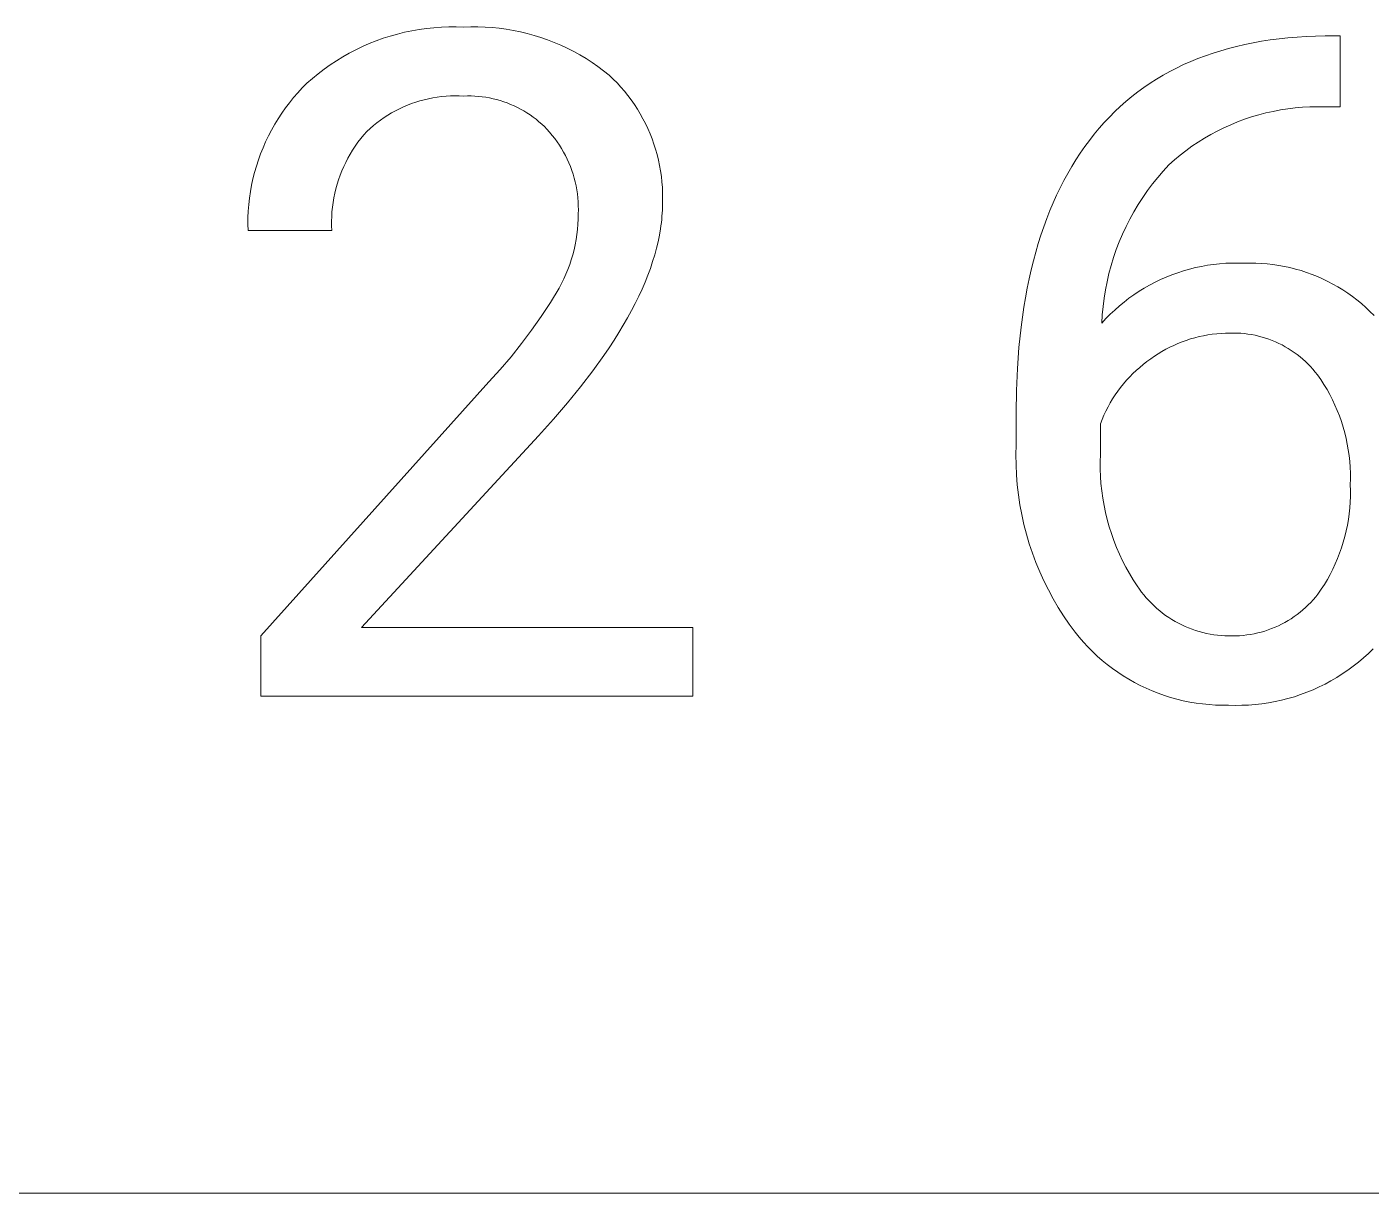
# Model space of a CAD drawing. Header units: millimetres. Extents: x -658 to 2773, y 81 to 2478.
# Drawn here: x 2072.1 to 2138.3, y 273.2 to 330.6 of the extents above; entities that cross this region are included whole.
import ezdxf

# ---------------------------------------------------------------- set-up
doc = ezdxf.new("R2010")
doc.units = ezdxf.units.MM
doc.header["$MEASUREMENT"] = 0
doc.layers.add('Domyślny', color=7, linetype='Continuous', true_color=0x000000)

msp = doc.modelspace()

# ---------------------------------------------------------------- linework, layer by layer
at = {"layer": 'Domyślny', "color": 18, "lineweight": 15, "true_color": 0x000000}
for p, q in [((2090.665, 330.339), (2091.023, 330.414)), ((2091.023, 330.414), (2091.384, 330.477)), ((2091.384, 330.477), (2091.746, 330.527)), ((2091.746, 330.527), (2092.11, 330.565)), ((2092.11, 330.565), (2092.476, 330.59)), ((2092.476, 330.59), (2092.841, 330.602)), ((2092.841, 330.602), (2093.208, 330.602)), ((2093.208, 330.602), (2093.573, 330.589)), ((2093.573, 330.589), (2093.924, 330.603)), ((2093.924, 330.603), (2094.275, 330.604)), ((2094.275, 330.604), (2094.626, 330.593)), ((2094.626, 330.593), (2094.976, 330.571)), ((2094.976, 330.571), (2095.325, 330.536)), ((2095.325, 330.536), (2095.673, 330.49)), ((2095.673, 330.49), (2096.019, 330.432)), ((2096.019, 330.432), (2096.363, 330.362)), ((2088.588, 329.636), (2088.923, 329.783)), ((2088.923, 329.783), (2089.263, 329.918)), ((2089.263, 329.918), (2089.608, 330.041)), ((2089.608, 330.041), (2089.957, 330.153)), ((2089.957, 330.153), (2090.309, 330.252)), ((2090.309, 330.252), (2090.665, 330.339)), ((2096.363, 330.362), (2096.705, 330.281)), ((2096.705, 330.281), (2097.043, 330.188)), ((2097.043, 330.188), (2097.378, 330.084)), ((2097.378, 330.084), (2097.709, 329.968)), ((2097.709, 329.968), (2098.037, 329.841)), ((2098.037, 329.841), (2098.359, 329.703)), ((2132.05, 329.737), (2132.461, 329.82)), ((2132.461, 329.82), (2132.878, 329.894)), ((2132.878, 329.894), (2133.303, 329.96)), ((2133.303, 329.96), (2133.735, 330.016)), ((2133.735, 330.016), (2134.175, 330.063)), ((2134.175, 330.063), (2134.622, 330.101)), ((2134.622, 330.101), (2135.076, 330.13)), ((2135.076, 330.13), (2135.537, 330.15)), ((2135.537, 330.15), (2136.006, 330.161)), ((2136.006, 330.161), (2136.748, 330.161)), ((2136.748, 330.161), (2136.748, 326.665)), ((2087.303, 328.936), (2087.615, 329.128)), ((2087.615, 329.128), (2087.933, 329.308)), ((2087.933, 329.308), (2088.258, 329.478)), ((2088.258, 329.478), (2088.588, 329.636)), ((2098.359, 329.703), (2098.677, 329.554)), ((2098.677, 329.554), (2098.99, 329.395)), ((2098.99, 329.395), (2099.297, 329.225)), ((2099.297, 329.225), (2099.598, 329.045)), ((2129.742, 329.047), (2130.108, 329.185)), ((2130.108, 329.185), (2130.482, 329.313)), ((2130.482, 329.313), (2130.863, 329.433)), ((2130.863, 329.433), (2131.252, 329.543)), ((2131.252, 329.543), (2131.647, 329.645)), ((2131.647, 329.645), (2132.05, 329.737)), ((2086.409, 328.299), (2086.699, 328.522)), ((2086.699, 328.522), (2086.997, 328.734)), ((2086.997, 328.734), (2087.303, 328.936)), ((2099.598, 329.045), (2099.893, 328.854)), ((2099.893, 328.854), (2100.181, 328.654)), ((2100.181, 328.654), (2100.462, 328.444)), ((2100.462, 328.444), (2100.736, 328.225)), ((2128.349, 328.405), (2128.686, 328.579)), ((2128.686, 328.579), (2129.031, 328.744)), ((2129.031, 328.744), (2129.383, 328.9)), ((2129.383, 328.9), (2129.742, 329.047)), ((2085.624, 327.597), (2085.851, 327.825)), ((2085.851, 327.825), (2086.126, 328.067)), ((2086.126, 328.067), (2086.409, 328.299)), ((2100.736, 328.225), (2100.934, 328.037)), ((2100.934, 328.037), (2101.125, 327.843)), ((2101.125, 327.843), (2101.31, 327.643)), ((2127.073, 327.619), (2127.381, 327.829)), ((2127.381, 327.829), (2127.696, 328.03)), ((2127.696, 328.03), (2128.019, 328.222)), ((2128.019, 328.222), (2128.349, 328.405)), ((2084.99, 326.869), (2085.193, 327.119)), ((2085.193, 327.119), (2085.404, 327.361)), ((2085.404, 327.361), (2085.624, 327.597)), ((2092.055, 327.107), (2091.842, 327.065)), ((2092.27, 327.142), (2092.055, 327.107)), ((2092.486, 327.17), (2092.27, 327.142)), ((2092.703, 327.19), (2092.486, 327.17)), ((2092.92, 327.203), (2092.703, 327.19)), ((2093.138, 327.208), (2092.92, 327.203)), ((2093.356, 327.206), (2093.138, 327.208)), ((2093.573, 327.197), (2093.356, 327.206)), ((2093.755, 327.202), (2093.573, 327.197)), ((2093.937, 327.201), (2093.755, 327.202)), ((2094.119, 327.194), (2093.937, 327.201)), ((2094.301, 327.181), (2094.119, 327.194)), ((2094.482, 327.162), (2094.301, 327.181)), ((2094.662, 327.137), (2094.482, 327.162)), ((2094.841, 327.105), (2094.662, 327.137)), ((2095.02, 327.067), (2094.841, 327.105)), ((2101.31, 327.643), (2101.488, 327.437)), ((2101.488, 327.437), (2101.659, 327.225)), ((2101.659, 327.225), (2101.823, 327.007)), ((2126.192, 326.934), (2126.478, 327.171)), ((2126.478, 327.171), (2126.772, 327.399)), ((2126.772, 327.399), (2127.073, 327.619)), ((2084.61, 326.35), (2084.795, 326.612)), ((2084.795, 326.612), (2084.99, 326.869)), ((2090.21, 326.472), (2090.019, 326.367)), ((2090.404, 326.57), (2090.21, 326.472)), ((2090.602, 326.662), (2090.404, 326.57)), ((2090.802, 326.746), (2090.602, 326.662)), ((2091.006, 326.824), (2090.802, 326.746)), ((2091.211, 326.895), (2091.006, 326.824)), ((2091.42, 326.959), (2091.211, 326.895)), ((2091.63, 327.016), (2091.42, 326.959)), ((2091.842, 327.065), (2091.63, 327.016)), ((2095.196, 327.024), (2095.02, 327.067)), ((2095.371, 326.974), (2095.196, 327.024)), ((2095.545, 326.918), (2095.371, 326.974)), ((2095.716, 326.857), (2095.545, 326.918)), ((2095.885, 326.789), (2095.716, 326.857)), ((2096.052, 326.716), (2095.885, 326.789)), ((2096.216, 326.637), (2096.052, 326.716)), ((2096.377, 326.553), (2096.216, 326.637)), ((2096.536, 326.463), (2096.377, 326.553)), ((2096.691, 326.368), (2096.536, 326.463)), ((2101.823, 327.007), (2101.979, 326.784)), ((2101.979, 326.784), (2102.128, 326.555)), ((2102.128, 326.555), (2102.269, 326.322)), ((2125.377, 326.166), (2125.641, 326.431)), ((2125.641, 326.431), (2125.913, 326.687)), ((2125.913, 326.687), (2126.192, 326.934)), ((2133.442, 326.444), (2133.086, 326.364)), ((2133.801, 326.512), (2133.442, 326.444)), ((2134.162, 326.568), (2133.801, 326.512)), ((2134.524, 326.612), (2134.162, 326.568)), ((2134.888, 326.644), (2134.524, 326.612)), ((2135.253, 326.663), (2134.888, 326.644)), ((2135.618, 326.671), (2135.253, 326.663)), ((2135.983, 326.665), (2135.618, 326.671)), ((2136.748, 326.665), (2135.983, 326.665)), ((2084.106, 325.526), (2084.265, 325.806)), ((2084.265, 325.806), (2084.433, 326.081)), ((2084.433, 326.081), (2084.61, 326.35)), ((2089.295, 325.884), (2089.124, 325.749)), ((2089.469, 326.014), (2089.295, 325.884)), ((2089.649, 326.138), (2089.469, 326.014)), ((2089.832, 326.256), (2089.649, 326.138)), ((2090.019, 326.367), (2089.832, 326.256)), ((2096.843, 326.268), (2096.691, 326.368)), ((2096.991, 326.163), (2096.843, 326.268)), ((2097.136, 326.052), (2096.991, 326.163)), ((2097.277, 325.937), (2097.136, 326.052)), ((2097.414, 325.817), (2097.277, 325.937)), ((2097.546, 325.692), (2097.414, 325.817)), ((2102.269, 326.322), (2102.402, 326.084)), ((2102.402, 326.084), (2102.527, 325.842)), ((2102.527, 325.842), (2102.644, 325.596)), ((2124.87, 325.609), (2125.12, 325.892)), ((2125.12, 325.892), (2125.377, 326.166)), ((2131.356, 325.786), (2131.023, 325.636)), ((2131.694, 325.925), (2131.356, 325.786)), ((2132.036, 326.052), (2131.694, 325.925)), ((2132.382, 326.168), (2132.036, 326.052)), ((2132.732, 326.272), (2132.382, 326.168)), ((2133.086, 326.364), (2132.732, 326.272)), ((2083.818, 324.95), (2083.957, 325.241)), ((2083.957, 325.241), (2084.106, 325.526)), ((2088.646, 325.286), (2088.5, 325.106)), ((2088.798, 325.46), (2088.646, 325.286)), ((2088.959, 325.607), (2088.798, 325.46)), ((2089.124, 325.749), (2088.959, 325.607)), ((2097.675, 325.563), (2097.546, 325.692)), ((2097.807, 325.415), (2097.675, 325.563)), ((2097.934, 325.263), (2097.807, 325.415)), ((2098.056, 325.107), (2097.934, 325.263)), ((2098.173, 324.946), (2098.056, 325.107)), ((2102.644, 325.596), (2102.753, 325.346)), ((2102.753, 325.346), (2102.853, 325.093)), ((2124.391, 325.017), (2124.628, 325.317)), ((2124.628, 325.317), (2124.87, 325.609)), ((2130.057, 325.12), (2129.748, 324.926)), ((2130.373, 325.303), (2130.057, 325.12)), ((2130.695, 325.475), (2130.373, 325.303)), ((2131.023, 325.636), (2130.695, 325.475)), ((2083.569, 324.357), (2083.689, 324.656)), ((2083.689, 324.656), (2083.818, 324.95)), ((2088.1, 324.539), (2087.98, 324.341)), ((2088.227, 324.733), (2088.1, 324.539)), ((2088.361, 324.922), (2088.227, 324.733)), ((2088.5, 325.106), (2088.361, 324.922)), ((2098.284, 324.782), (2098.173, 324.946)), ((2098.39, 324.614), (2098.284, 324.782)), ((2098.489, 324.442), (2098.39, 324.614)), ((2102.853, 325.093), (2102.945, 324.836)), ((2102.945, 324.836), (2103.027, 324.576)), ((2103.027, 324.576), (2103.101, 324.314)), ((2123.942, 324.39), (2124.163, 324.708)), ((2124.163, 324.708), (2124.391, 325.017)), ((2129.149, 324.509), (2128.86, 324.285)), ((2129.445, 324.723), (2129.149, 324.509)), ((2129.748, 324.926), (2129.445, 324.723)), ((2083.36, 323.748), (2083.46, 324.054)), ((2083.46, 324.054), (2083.569, 324.357)), ((2087.761, 323.934), (2087.662, 323.725)), ((2087.867, 324.139), (2087.761, 323.934)), ((2087.98, 324.341), (2087.867, 324.139)), ((2098.583, 324.267), (2098.489, 324.442)), ((2098.67, 324.089), (2098.583, 324.267)), ((2098.752, 323.908), (2098.67, 324.089)), ((2098.827, 323.725), (2098.752, 323.908)), ((2103.101, 324.314), (2103.167, 324.049)), ((2103.167, 324.049), (2103.223, 323.783)), ((2103.223, 323.783), (2103.27, 323.514)), ((2123.522, 323.731), (2123.728, 324.065)), ((2123.728, 324.065), (2123.942, 324.39)), ((2128.306, 323.809), (2128.027, 323.506)), ((2128.579, 324.052), (2128.306, 323.809)), ((2128.86, 324.285), (2128.579, 324.052)), ((2083.125, 322.812), (2083.193, 323.127)), ((2083.193, 323.127), (2083.272, 323.439)), ((2083.272, 323.439), (2083.36, 323.748)), ((2087.486, 323.297), (2087.409, 323.079)), ((2087.57, 323.512), (2087.486, 323.297)), ((2087.662, 323.725), (2087.57, 323.512)), ((2098.896, 323.539), (2098.827, 323.725)), ((2098.958, 323.351), (2098.896, 323.539)), ((2099.014, 323.16), (2098.958, 323.351)), ((2099.063, 322.968), (2099.014, 323.16)), ((2103.27, 323.514), (2103.309, 323.244)), ((2103.309, 323.244), (2103.338, 322.974)), ((2123.132, 323.039), (2123.323, 323.389)), ((2123.323, 323.389), (2123.522, 323.731)), ((2127.759, 323.194), (2127.501, 322.873)), ((2128.027, 323.506), (2127.759, 323.194)), ((2083.021, 322.177), (2083.068, 322.495)), ((2083.068, 322.495), (2083.125, 322.812)), ((2087.278, 322.635), (2087.224, 322.41)), ((2087.339, 322.858), (2087.278, 322.635)), ((2087.409, 323.079), (2087.339, 322.858)), ((2099.106, 322.774), (2099.063, 322.968)), ((2099.142, 322.579), (2099.106, 322.774)), ((2099.171, 322.383), (2099.142, 322.579)), ((2103.338, 322.974), (2103.358, 322.702)), ((2103.358, 322.702), (2103.369, 322.429)), ((2122.772, 322.314), (2122.948, 322.68)), ((2122.948, 322.68), (2123.132, 323.039)), ((2127.255, 322.543), (2127.02, 322.204)), ((2127.501, 322.873), (2127.255, 322.543)), ((2082.96, 321.536), (2082.985, 321.857)), ((2082.985, 321.857), (2083.021, 322.177)), ((2087.139, 321.955), (2087.108, 321.726)), ((2087.177, 322.183), (2087.139, 321.955)), ((2087.224, 322.41), (2087.177, 322.183)), ((2099.194, 322.186), (2099.171, 322.383)), ((2099.21, 321.988), (2099.194, 322.186)), ((2099.219, 321.79), (2099.21, 321.988)), ((2103.364, 321.885), (2103.362, 321.735)), ((2103.371, 322.157), (2103.364, 321.885)), ((2103.369, 322.429), (2103.371, 322.157)), ((2122.442, 321.556), (2122.603, 321.939)), ((2122.603, 321.939), (2122.772, 322.314)), ((2126.797, 321.858), (2126.586, 321.505)), ((2127.02, 322.204), (2126.797, 321.858)), ((2082.942, 320.893), (2082.946, 321.214)), ((2082.946, 321.214), (2082.96, 321.536)), ((2087.07, 321.265), (2087.063, 321.033)), ((2087.085, 321.496), (2087.07, 321.265)), ((2087.108, 321.726), (2087.085, 321.496)), ((2099.199, 320.885), (2099.212, 321.139)), ((2099.212, 321.139), (2099.217, 321.393)), ((2099.217, 321.393), (2099.221, 321.592)), ((2099.221, 321.592), (2099.219, 321.79)), ((2103.34, 321.28), (2103.326, 321.126)), ((2103.35, 321.432), (2103.34, 321.28)), ((2103.358, 321.584), (2103.35, 321.432)), ((2103.362, 321.735), (2103.358, 321.584)), ((2122.142, 320.764), (2122.289, 321.164)), ((2122.289, 321.164), (2122.442, 321.556)), ((2126.388, 321.144), (2126.201, 320.777)), ((2126.586, 321.505), (2126.388, 321.144)), ((2082.949, 320.571), (2082.942, 320.893)), ((2087.073, 320.571), (2082.949, 320.571)), ((2087.063, 321.033), (2087.064, 320.802)), ((2087.064, 320.802), (2087.073, 320.571)), ((2099.147, 320.38), (2099.177, 320.632)), ((2099.177, 320.632), (2099.199, 320.885)), ((2103.268, 320.66), (2103.215, 320.345)), ((2103.291, 320.816), (2103.268, 320.66)), ((2103.31, 320.972), (2103.291, 320.816)), ((2103.326, 321.126), (2103.31, 320.972)), ((2122.004, 320.356), (2122.142, 320.764)), ((2126.201, 320.777), (2126.028, 320.403)), ((2099.007, 319.63), (2099.062, 319.879)), ((2099.062, 319.879), (2099.109, 320.128)), ((2099.109, 320.128), (2099.147, 320.38)), ((2103.149, 320.026), (2103.071, 319.703)), ((2103.215, 320.345), (2103.149, 320.026)), ((2121.749, 319.516), (2121.873, 319.94)), ((2121.873, 319.94), (2122.004, 320.356)), ((2125.867, 320.024), (2125.72, 319.64)), ((2126.028, 320.403), (2125.867, 320.024)), ((2098.873, 319.14), (2098.944, 319.384)), ((2098.944, 319.384), (2099.007, 319.63)), ((2102.982, 319.377), (2102.881, 319.047)), ((2103.071, 319.703), (2102.982, 319.377)), ((2121.633, 319.083), (2121.749, 319.516)), ((2125.585, 319.251), (2125.464, 318.857)), ((2125.72, 319.64), (2125.585, 319.251)), ((2098.611, 318.424), (2098.706, 318.66)), ((2098.706, 318.66), (2098.794, 318.899)), ((2098.794, 318.899), (2098.873, 319.14)), ((2102.767, 318.713), (2102.642, 318.376)), ((2102.881, 319.047), (2102.767, 318.713)), ((2121.423, 318.192), (2121.524, 318.642)), ((2121.524, 318.642), (2121.633, 319.083)), ((2125.464, 318.857), (2125.357, 318.459)), ((2128.459, 318.397), (2128.744, 318.5)), ((2128.744, 318.5), (2129.032, 318.593)), ((2129.032, 318.593), (2129.323, 318.676)), ((2129.323, 318.676), (2129.616, 318.749)), ((2129.616, 318.749), (2129.912, 318.812)), ((2129.912, 318.812), (2130.21, 318.865)), ((2130.21, 318.865), (2130.509, 318.907)), ((2130.509, 318.907), (2130.81, 318.94)), ((2130.81, 318.94), (2131.112, 318.962)), ((2131.112, 318.962), (2131.414, 318.973)), ((2131.414, 318.973), (2131.716, 318.975)), ((2131.716, 318.975), (2132.019, 318.966)), ((2132.019, 318.966), (2132.303, 318.972)), ((2132.303, 318.972), (2132.587, 318.969)), ((2132.587, 318.969), (2132.87, 318.957)), ((2132.87, 318.957), (2133.154, 318.935)), ((2133.154, 318.935), (2133.436, 318.903)), ((2133.436, 318.903), (2133.717, 318.862)), ((2133.717, 318.862), (2133.996, 318.811)), ((2133.996, 318.811), (2134.274, 318.751)), ((2134.274, 318.751), (2134.549, 318.681)), ((2134.549, 318.681), (2134.822, 318.602)), ((2134.822, 318.602), (2135.092, 318.515)), ((2135.092, 318.515), (2135.359, 318.418)), ((2098.28, 317.738), (2098.398, 317.963)), ((2098.398, 317.963), (2098.508, 318.192)), ((2098.508, 318.192), (2098.611, 318.424)), ((2102.505, 318.035), (2102.356, 317.691)), ((2102.642, 318.376), (2102.505, 318.035)), ((2121.329, 317.735), (2121.423, 318.192)), ((2125.264, 318.058), (2125.184, 317.655)), ((2125.357, 318.459), (2125.264, 318.058)), ((2127.099, 317.741), (2127.361, 317.891)), ((2127.361, 317.891), (2127.629, 318.031)), ((2127.629, 318.031), (2127.902, 318.163)), ((2127.902, 318.163), (2128.179, 318.285)), ((2128.179, 318.285), (2128.459, 318.397)), ((2135.359, 318.418), (2135.623, 318.312)), ((2135.623, 318.312), (2135.883, 318.197)), ((2135.883, 318.197), (2136.138, 318.073)), ((2136.138, 318.073), (2136.39, 317.941)), ((2136.39, 317.941), (2136.637, 317.801)), ((2097.848, 317.034), (2098.28, 317.738)), ((2102.195, 317.342), (2102.022, 316.991)), ((2102.356, 317.691), (2102.195, 317.342)), ((2121.164, 316.795), (2121.243, 317.269)), ((2121.243, 317.269), (2121.329, 317.735)), ((2125.118, 317.248), (2125.066, 316.84)), ((2125.184, 317.655), (2125.118, 317.248)), ((2126.103, 317.056), (2126.343, 317.24)), ((2126.343, 317.24), (2126.589, 317.415)), ((2126.589, 317.415), (2126.841, 317.583)), ((2126.841, 317.583), (2127.099, 317.741)), ((2136.637, 317.801), (2136.879, 317.652)), ((2136.879, 317.652), (2137.115, 317.495)), ((2137.115, 317.495), (2137.347, 317.33)), ((2137.347, 317.33), (2137.572, 317.158)), ((2097.394, 316.344), (2097.848, 317.034)), ((2101.837, 316.635), (2101.64, 316.276)), ((2102.022, 316.991), (2101.837, 316.635)), ((2121.029, 315.822), (2121.164, 316.795)), ((2125.066, 316.84), (2125.028, 316.43)), ((2125.422, 316.456), (2125.642, 316.663)), ((2125.642, 316.663), (2125.869, 316.863)), ((2125.869, 316.863), (2126.103, 317.056)), ((2137.572, 317.158), (2137.792, 316.978)), ((2137.792, 316.978), (2138.006, 316.791)), ((2138.006, 316.791), (2138.213, 316.596)), ((2138.213, 316.596), (2138.413, 316.395)), ((2096.919, 315.669), (2097.394, 316.344)), ((2101.431, 315.914), (2101.211, 315.548)), ((2101.64, 316.276), (2101.431, 315.914)), ((2125.028, 316.43), (2125.005, 316.018)), ((2125.005, 316.018), (2125.21, 316.241)), ((2125.21, 316.241), (2125.422, 316.456)), ((2096.424, 315.008), (2096.919, 315.669)), ((2100.978, 315.178), (2100.733, 314.804)), ((2101.211, 315.548), (2100.978, 315.178)), ((2120.924, 314.815), (2121.029, 315.822)), ((2129.373, 315.236), (2129.164, 315.168)), ((2129.584, 315.297), (2129.373, 315.236)), ((2129.797, 315.351), (2129.584, 315.297)), ((2130.012, 315.397), (2129.797, 315.351)), ((2130.228, 315.437), (2130.012, 315.397)), ((2130.445, 315.47), (2130.228, 315.437)), ((2130.664, 315.495), (2130.445, 315.47)), ((2130.883, 315.513), (2130.664, 315.495)), ((2131.102, 315.524), (2130.883, 315.513)), ((2131.322, 315.527), (2131.102, 315.524)), ((2131.499, 315.529), (2131.322, 315.527)), ((2131.676, 315.525), (2131.499, 315.529)), ((2131.853, 315.515), (2131.676, 315.525)), ((2132.029, 315.5), (2131.853, 315.515)), ((2132.204, 315.478), (2132.029, 315.5)), ((2132.379, 315.45), (2132.204, 315.478)), ((2132.553, 315.416), (2132.379, 315.45)), ((2132.726, 315.377), (2132.553, 315.416)), ((2132.897, 315.331), (2132.726, 315.377)), ((2133.066, 315.28), (2132.897, 315.331)), ((2133.234, 315.223), (2133.066, 315.28)), ((2133.399, 315.161), (2133.234, 315.223)), ((2095.908, 314.363), (2096.424, 315.008)), ((2100.733, 314.804), (2100.476, 314.427)), ((2120.849, 313.776), (2120.924, 314.815)), ((2127.967, 314.62), (2127.779, 314.506)), ((2128.158, 314.727), (2127.967, 314.62)), ((2128.353, 314.829), (2128.158, 314.727)), ((2128.552, 314.923), (2128.353, 314.829)), ((2128.753, 315.012), (2128.552, 314.923)), ((2128.957, 315.093), (2128.753, 315.012)), ((2129.164, 315.168), (2128.957, 315.093)), ((2133.563, 315.093), (2133.399, 315.161)), ((2133.724, 315.019), (2133.563, 315.093)), ((2133.882, 314.94), (2133.724, 315.019)), ((2134.038, 314.856), (2133.882, 314.94)), ((2134.19, 314.767), (2134.038, 314.856)), ((2134.34, 314.672), (2134.19, 314.767)), ((2134.486, 314.572), (2134.34, 314.672)), ((2134.629, 314.468), (2134.486, 314.572)), ((2095.373, 313.734), (2095.908, 314.363)), ((2100.476, 314.427), (2099.927, 313.663)), ((2127.049, 313.986), (2126.873, 313.84)), ((2127.23, 314.126), (2127.049, 313.986)), ((2127.415, 314.259), (2127.23, 314.126)), ((2127.595, 314.385), (2127.415, 314.259)), ((2127.779, 314.506), (2127.595, 314.385)), ((2134.768, 314.359), (2134.629, 314.468)), ((2134.904, 314.245), (2134.768, 314.359)), ((2135.035, 314.126), (2134.904, 314.245)), ((2135.163, 314.003), (2135.035, 314.126)), ((2135.286, 313.876), (2135.163, 314.003)), ((2135.405, 313.745), (2135.286, 313.876)), ((2094.819, 313.123), (2095.373, 313.734)), ((2099.927, 313.663), (2099.33, 312.884)), ((2120.804, 312.703), (2120.849, 313.776)), ((2126.222, 313.201), (2126.074, 313.028)), ((2126.377, 313.369), (2126.222, 313.201)), ((2126.537, 313.532), (2126.377, 313.369)), ((2126.703, 313.689), (2126.537, 313.532)), ((2126.873, 313.84), (2126.703, 313.689)), ((2135.519, 313.61), (2135.405, 313.745)), ((2135.629, 313.471), (2135.519, 313.61)), ((2135.793, 313.235), (2135.629, 313.471)), ((2135.949, 312.993), (2135.793, 313.235)), ((2083.578, 300.625), (2094.819, 313.123)), ((2099.33, 312.884), (2098.685, 312.09)), ((2120.789, 311.597), (2120.804, 312.703)), ((2125.794, 312.667), (2125.663, 312.48)), ((2125.931, 312.85), (2125.794, 312.667)), ((2126.074, 313.028), (2125.931, 312.85)), ((2136.098, 312.746), (2135.949, 312.993)), ((2136.237, 312.495), (2136.098, 312.746)), ((2098.685, 312.09), (2097.993, 311.283)), ((2125.311, 311.893), (2125.207, 311.69)), ((2125.422, 312.092), (2125.311, 311.893)), ((2125.539, 312.288), (2125.422, 312.092)), ((2125.663, 312.48), (2125.539, 312.288)), ((2136.369, 312.239), (2136.237, 312.495)), ((2136.491, 311.978), (2136.369, 312.239)), ((2136.605, 311.714), (2136.491, 311.978)), ((2097.993, 311.283), (2097.252, 310.461)), ((2120.789, 310.021), (2120.789, 311.597)), ((2125.019, 311.273), (2124.936, 311.061)), ((2125.109, 311.483), (2125.019, 311.273)), ((2125.207, 311.69), (2125.109, 311.483)), ((2136.71, 311.446), (2136.605, 311.714)), ((2136.806, 311.174), (2136.71, 311.446)), ((2124.936, 311.061), (2124.936, 309.553)), ((2136.893, 310.9), (2136.806, 311.174)), ((2136.97, 310.623), (2136.893, 310.9)), ((2137.038, 310.343), (2136.97, 310.623)), ((2097.252, 310.461), (2088.547, 301.025)), ((2120.777, 309.528), (2120.789, 310.021)), ((2137.097, 310.061), (2137.038, 310.343)), ((2137.146, 309.778), (2137.097, 310.061)), ((2120.781, 309.035), (2120.777, 309.528)), ((2124.936, 309.553), (2124.925, 309.193)), ((2137.186, 309.493), (2137.146, 309.778)), ((2137.216, 309.206), (2137.186, 309.493)), ((2120.803, 308.542), (2120.781, 309.035)), ((2124.925, 309.193), (2124.926, 308.832)), ((2124.926, 308.832), (2124.939, 308.472)), ((2137.236, 308.919), (2137.216, 309.206)), ((2137.247, 308.632), (2137.236, 308.919)), ((2137.248, 308.344), (2137.247, 308.632)), ((2120.842, 308.051), (2120.803, 308.542)), ((2120.898, 307.561), (2120.842, 308.051)), ((2124.939, 308.472), (2124.964, 308.113)), ((2124.964, 308.113), (2125.002, 307.755)), ((2137.239, 308.056), (2137.248, 308.344)), ((2137.248, 307.77), (2137.239, 308.056)), ((2120.971, 307.073), (2120.898, 307.561)), ((2125.002, 307.755), (2125.051, 307.398)), ((2125.051, 307.398), (2125.113, 307.043)), ((2137.237, 307.199), (2137.248, 307.485)), ((2137.248, 307.485), (2137.248, 307.77)), ((2121.06, 306.588), (2120.971, 307.073)), ((2121.167, 306.107), (2121.06, 306.588)), ((2125.113, 307.043), (2125.186, 306.691)), ((2125.186, 306.691), (2125.272, 306.341)), ((2137.149, 306.347), (2137.188, 306.63)), ((2137.188, 306.63), (2137.217, 306.914)), ((2137.217, 306.914), (2137.237, 307.199)), ((2121.29, 305.63), (2121.167, 306.107)), ((2125.272, 306.341), (2125.369, 305.994)), ((2125.369, 305.994), (2125.478, 305.65)), ((2137.043, 305.785), (2137.101, 306.065)), ((2137.101, 306.065), (2137.149, 306.347)), ((2121.43, 305.157), (2121.29, 305.63)), ((2125.478, 305.65), (2125.599, 305.311)), ((2125.599, 305.311), (2125.73, 304.976)), ((2136.9, 305.232), (2136.976, 305.507)), ((2136.976, 305.507), (2137.043, 305.785)), ((2121.586, 304.689), (2121.43, 305.157)), ((2121.759, 304.227), (2121.586, 304.689)), ((2125.73, 304.976), (2125.874, 304.645)), ((2125.874, 304.645), (2126.028, 304.32)), ((2136.616, 304.423), (2136.72, 304.689)), ((2136.72, 304.689), (2136.815, 304.959)), ((2136.815, 304.959), (2136.9, 305.232)), ((2121.947, 303.771), (2121.759, 304.227)), ((2126.028, 304.32), (2126.193, 304)), ((2126.193, 304), (2126.369, 303.685)), ((2136.383, 303.901), (2136.504, 304.16)), ((2136.504, 304.16), (2136.616, 304.423)), ((2122.151, 303.322), (2121.947, 303.771)), ((2122.371, 302.881), (2122.151, 303.322)), ((2126.369, 303.685), (2126.556, 303.377)), ((2126.556, 303.377), (2126.752, 303.075)), ((2135.969, 303.151), (2136.115, 303.396)), ((2136.115, 303.396), (2136.253, 303.647)), ((2136.253, 303.647), (2136.383, 303.901)), ((2122.606, 302.447), (2122.371, 302.881)), ((2126.752, 303.075), (2126.856, 302.923)), ((2126.856, 302.923), (2126.965, 302.775)), ((2126.965, 302.775), (2127.078, 302.63)), ((2127.078, 302.63), (2127.197, 302.489)), ((2135.539, 302.535), (2135.651, 302.676)), ((2135.651, 302.676), (2135.814, 302.911)), ((2135.814, 302.911), (2135.969, 303.151)), ((2122.855, 302.022), (2122.606, 302.447)), ((2123.12, 301.606), (2122.855, 302.022)), ((2127.197, 302.489), (2127.32, 302.352)), ((2127.32, 302.352), (2127.448, 302.22)), ((2127.448, 302.22), (2127.58, 302.091)), ((2127.58, 302.091), (2127.716, 301.968)), ((2127.716, 301.968), (2127.857, 301.849)), ((2134.908, 301.894), (2135.043, 302.014)), ((2135.043, 302.014), (2135.173, 302.138)), ((2135.173, 302.138), (2135.3, 302.266)), ((2135.3, 302.266), (2135.421, 302.398)), ((2135.421, 302.398), (2135.539, 302.535)), ((2123.398, 301.199), (2123.12, 301.606)), ((2127.857, 301.849), (2128.001, 301.735)), ((2128.001, 301.735), (2128.15, 301.626)), ((2128.15, 301.626), (2128.301, 301.521)), ((2128.301, 301.521), (2128.457, 301.423)), ((2128.457, 301.423), (2128.615, 301.329)), ((2128.615, 301.329), (2128.777, 301.241)), ((2133.863, 301.194), (2134.022, 301.279)), ((2134.022, 301.279), (2134.178, 301.369)), ((2134.178, 301.369), (2134.331, 301.464)), ((2134.331, 301.464), (2134.481, 301.564)), ((2134.481, 301.564), (2134.627, 301.669)), ((2134.627, 301.669), (2134.769, 301.779)), ((2134.769, 301.779), (2134.908, 301.894)), ((2083.578, 297.655), (2083.578, 300.625)), ((2088.547, 301.025), (2104.86, 301.025)), ((2104.86, 301.025), (2104.86, 297.655)), ((2123.691, 300.802), (2123.398, 301.199)), ((2123.893, 300.551), (2123.691, 300.802)), ((2128.777, 301.241), (2128.941, 301.158)), ((2128.941, 301.158), (2129.108, 301.081)), ((2129.108, 301.081), (2129.278, 301.01)), ((2129.278, 301.01), (2129.45, 300.944)), ((2129.45, 300.944), (2129.624, 300.884)), ((2129.624, 300.884), (2129.8, 300.831)), ((2129.8, 300.831), (2129.978, 300.783)), ((2129.978, 300.783), (2130.157, 300.741)), ((2130.157, 300.741), (2130.338, 300.705)), ((2130.338, 300.705), (2130.52, 300.676)), ((2130.52, 300.676), (2130.702, 300.652)), ((2130.702, 300.652), (2130.886, 300.635)), ((2130.886, 300.635), (2131.069, 300.624)), ((2131.069, 300.624), (2131.253, 300.619)), ((2131.253, 300.619), (2131.433, 300.616)), ((2131.433, 300.616), (2131.613, 300.618)), ((2131.613, 300.618), (2131.793, 300.627)), ((2131.793, 300.627), (2131.973, 300.641)), ((2131.973, 300.641), (2132.152, 300.662)), ((2132.152, 300.662), (2132.33, 300.689)), ((2132.33, 300.689), (2132.507, 300.721)), ((2132.507, 300.721), (2132.683, 300.76)), ((2132.683, 300.76), (2132.857, 300.805)), ((2132.857, 300.805), (2133.03, 300.856)), ((2133.03, 300.856), (2133.201, 300.912)), ((2133.201, 300.912), (2133.37, 300.974)), ((2133.37, 300.974), (2133.537, 301.042)), ((2133.537, 301.042), (2133.701, 301.115)), ((2133.701, 301.115), (2133.863, 301.194)), ((2124.103, 300.308), (2123.893, 300.551)), ((2124.321, 300.072), (2124.103, 300.308)), ((2124.548, 299.843), (2124.321, 300.072)), ((2138.372, 299.983), (2138.137, 299.754)), ((2124.782, 299.623), (2124.548, 299.843)), ((2125.024, 299.411), (2124.782, 299.623)), ((2125.273, 299.207), (2125.024, 299.411)), ((2137.644, 299.322), (2137.387, 299.119)), ((2137.894, 299.534), (2137.644, 299.322)), ((2138.137, 299.754), (2137.894, 299.534)), ((2125.529, 299.012), (2125.273, 299.207)), ((2125.791, 298.826), (2125.529, 299.012)), ((2126.06, 298.649), (2125.791, 298.826)), ((2126.334, 298.481), (2126.06, 298.649)), ((2136.851, 298.741), (2136.574, 298.566)), ((2137.122, 298.925), (2136.851, 298.741)), ((2137.387, 299.119), (2137.122, 298.925)), ((2126.615, 298.323), (2126.334, 298.481)), ((2126.9, 298.175), (2126.615, 298.323)), ((2127.191, 298.037), (2126.9, 298.175)), ((2127.486, 297.909), (2127.191, 298.037)), ((2135.41, 297.965), (2135.107, 297.84)), ((2135.709, 298.1), (2135.41, 297.965)), ((2136.002, 298.245), (2135.709, 298.1)), ((2136.291, 298.4), (2136.002, 298.245)), ((2136.574, 298.566), (2136.291, 298.4)), ((2104.86, 297.655), (2083.578, 297.655)), ((2127.785, 297.791), (2127.486, 297.909)), ((2128.088, 297.684), (2127.785, 297.791)), ((2128.395, 297.587), (2128.088, 297.684)), ((2128.705, 297.501), (2128.395, 297.587)), ((2129.018, 297.425), (2128.705, 297.501)), ((2129.333, 297.36), (2129.018, 297.425)), ((2129.65, 297.307), (2129.333, 297.36)), ((2129.969, 297.264), (2129.65, 297.307)), ((2133.213, 297.32), (2132.889, 297.273)), ((2133.536, 297.379), (2133.213, 297.32)), ((2133.856, 297.45), (2133.536, 297.379)), ((2134.173, 297.531), (2133.856, 297.45)), ((2134.488, 297.623), (2134.173, 297.531)), ((2134.799, 297.726), (2134.488, 297.623)), ((2135.107, 297.84), (2134.799, 297.726)), ((2130.289, 297.232), (2129.969, 297.264)), ((2130.61, 297.212), (2130.289, 297.232)), ((2130.932, 297.202), (2130.61, 297.212)), ((2131.253, 297.204), (2130.932, 297.202)), ((2131.581, 297.195), (2131.253, 297.204)), ((2131.909, 297.197), (2131.581, 297.195)), ((2132.236, 297.211), (2131.909, 297.197)), ((2132.563, 297.236), (2132.236, 297.211)), ((2132.889, 297.273), (2132.563, 297.236)), ((1476.087, 273.178), (2772.517, 273.178))]:
    msp.add_line(p, q, dxfattribs=at)

doc.saveas('drawing.dxf')
